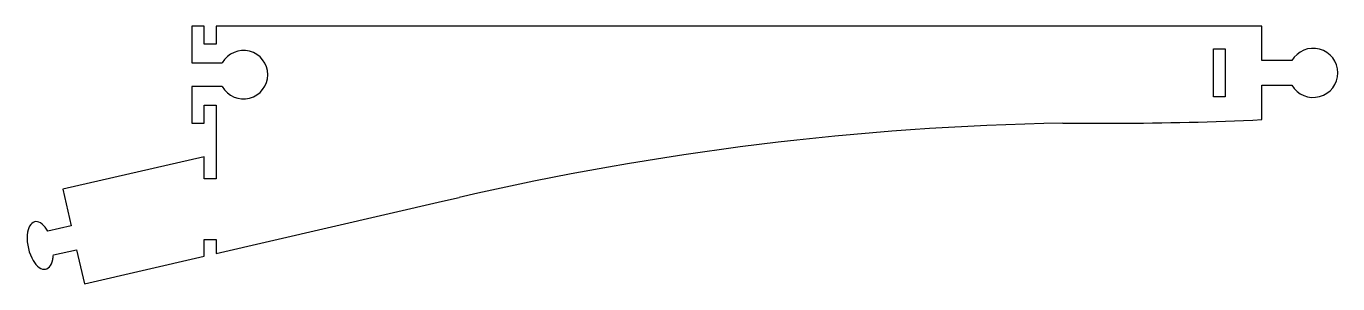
# Model space of a CAD drawing. Header units: millimetres. Extents: x -108 to 108, y -21 to 21.
import ezdxf

# ---------------------------------------------------------------- set-up
doc = ezdxf.new("R2010")
doc.units = ezdxf.units.MM
doc.layers.get('0').update_dxf_attribs({"linetype": 'CONTINUOUS'})

msp = doc.modelspace()

# ---------------------------------------------------------------- linework, layer by layer
for p, q in [((-78.73, 21.32), (-80.78, 21.32)), ((-80.78, 21.32), (-80.78, 15.27)), ((-78.73, 18.32), (-78.73, 21.32)), ((95.93, 21.32), (-76.78, 21.32)), ((-76.78, 21.32), (-76.78, 18.32)), ((95.93, 15.62), (95.93, 21.32)), ((-76.78, 18.32), (-78.73, 18.32)), ((87.94, 9.62), (87.94, 17.57)), ((87.94, 17.57), (89.89, 17.57)), ((89.89, 17.57), (89.89, 9.62)), ((-80.78, 15.27), (-75.74, 15.27)), ((100.9, 15.62), (95.93, 15.62)), ((-75.74, 11.32), (-80.78, 11.32)), ((-80.78, 11.32), (-80.78, 5.27)), ((95.93, 5.85), (95.93, 11.57)), ((95.93, 11.57), (100.9, 11.57)), ((89.89, 9.62), (87.94, 9.62)), ((-78.73, 5.27), (-78.73, 8.27)), ((-78.73, 8.27), (-76.78, 8.27)), ((-76.78, 8.27), (-76.78, -3.96)), ((-80.78, 5.27), (-78.73, 5.27)), ((63.07, 5.27), (71.87, 5.27)), ((-78.73, -0.28), (-102.09, -5.68)), ((-78.73, -3.96), (-78.73, -0.28)), ((-76.78, -3.96), (-78.73, -3.96)), ((-102.09, -5.68), (-100.7, -11.72)), ((-76.78, -16.31), (-39.38, -7.66)), ((-39.38, -7.66), (-36.6, -7.02)), ((-36.6, -7.02), (-36.6, -7.02)), ((-100.7, -11.72), (-104.56, -12.61)), ((-78.73, -16.76), (-78.73, -14.01)), ((-78.73, -14.01), (-76.78, -14.01)), ((-76.78, -14.01), (-76.78, -16.31)), ((-103.64, -16.55), (-99.79, -15.67)), ((-99.79, -15.67), (-98.48, -21.32)), ((-98.48, -21.32), (-78.73, -16.76))]:
    msp.add_line(p, q)
for centre, radius, start, end in [((104.41, 13.59), 4.06, -150.05, 150.05), ((-72.25, 13.29), 4.01, -150.4624, 150.4624), ((71.87, -476.45), 481.8, 91.0467, 103.0107), ((71.87, 501.5), 496.23, 270, 272.779)]:
    msp.add_arc(centre, radius, start, end)
msp.add_open_spline([(-104.56, -12.61), (-105.11, -11.62), (-105.86, -11), (-106.52, -11.03), (-107.18, -11.05), (-107.71, -11.74), (-107.9, -12.79), (-108.12, -14.04), (-107.84, -15.77), (-107.21, -17.04), (-106.67, -18.16), (-105.88, -18.89), (-105.19, -18.92), (-104.51, -18.95), (-103.96, -18.32), (-103.74, -17.3), (-103.69, -17.07), (-103.66, -16.82), (-103.64, -16.55)], degree=3, knots=[-1.041997, -1.041997, -1.041997, -1.041997, -0.096049, -0.096049, -0.096049, 0.865937, 0.865937, 0.865937, 2.007292, 2.007292, 2.007292, 3.003072, 3.003072, 3.003072, 3.964764, 3.964764, 3.964764, 4.183589, 4.183589, 4.183589, 4.183589])

doc.saveas('drawing.dxf')
